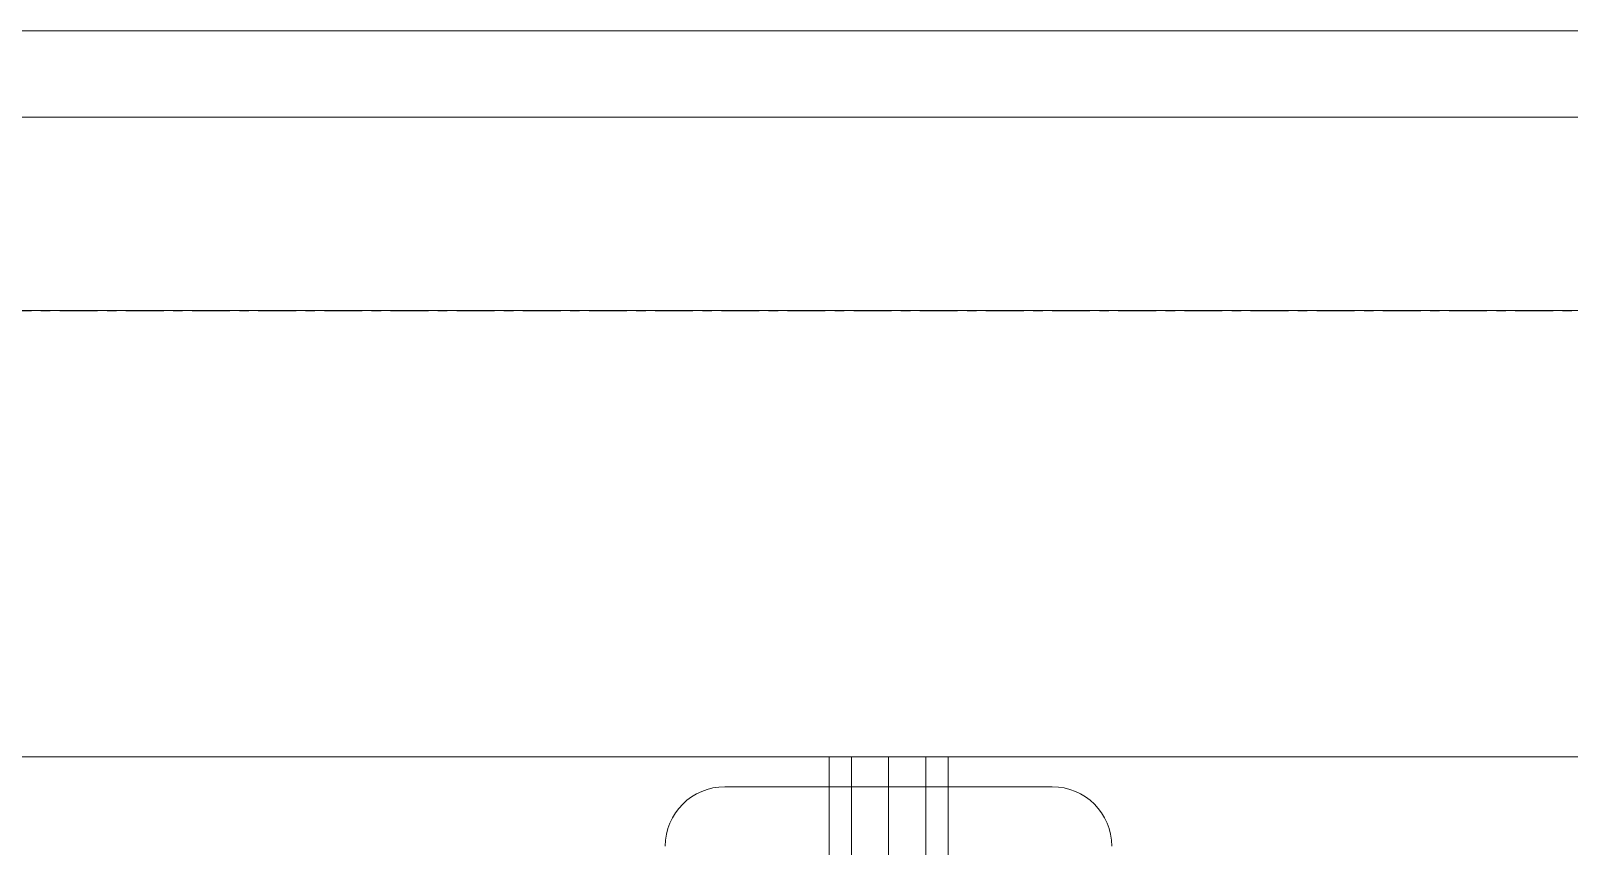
# Model space of a CAD drawing. Header units: millimetres. Extents: x -677815 to 476396, y -125373 to 39000.
# Drawn here: x 131990 to 132507, y -180 to 94 of the extents above; entities that cross this region are included whole.
import ezdxf

# ---------------------------------------------------------------- set-up
doc = ezdxf.new("R2010")
doc.units = ezdxf.units.MM
doc.linetypes.add('Xref building Toll$0$Grid Line', pattern=[22.225, 12.7, -3.175, 3.175, -3.175])
for name, color, linetype, lineweight in [('AM_BOR', 4, 'Continuous', 25), ('Xref building Toll$0$A-WALL', 113, 'Continuous', 9), ('Xref building Toll$0$P-SANR-FIXT', 6, 'Continuous', 9)]:
    doc.layers.add(name, color=color, linetype=linetype, lineweight=lineweight)
doc.layers.add('Xref building Toll$0$S-GRID', color=8, linetype='Continuous')

# ---------------------------------------------------------------- blocks, each defined once
blk = doc.blocks.new('Xref building Toll$0$Toll Grids')
at = {"layer": 'Xref building Toll$0$S-GRID', "linetype": 'Xref building Toll$0$Grid Line'}
blk.add_line((-9195.85, 0), (280997.67, 0), dxfattribs=at)
blk = doc.blocks.new('Xref building Toll$0$FP_328-MASTER GROUND FLOOR')
at = {"layer": 'Xref building Toll$0$P-SANR-FIXT'}
blk.add_line((40, 75), (40, 140.45), dxfattribs=at)
blk = doc.blocks.new('Xref building Toll$0$FP_327-MASTER GROUND FLOOR')
at = {"layer": 'Xref building Toll$0$P-SANR-FIXT'}
for p, q in [((20, 160), (20, 75)), ((60, 75), (60, 160))]:
    blk.add_line(p, q, dxfattribs=at)
blk.add_blockref('Xref building Toll$0$FP_328-MASTER GROUND FLOOR', (0, 0), dxfattribs=at)
blk = doc.blocks.new('Xref building Toll$0$FP_381-MASTER GROUND FLOOR')
at = {"layer": 'Xref building Toll$0$P-SANR-FIXT'}
blk.add_line((40, 75), (40, 140), dxfattribs=at)
blk = doc.blocks.new('Xref building Toll$0$FP_380-MASTER GROUND FLOOR')
at = {"layer": 'Xref building Toll$0$P-SANR-FIXT'}
for p, q in [((27.5, 144.39), (27.5, 75)), ((52.5, 75), (52.5, 144.39))]:
    blk.add_line(p, q, dxfattribs=at)
blk.add_blockref('Xref building Toll$0$FP_381-MASTER GROUND FLOOR', (0, 0), dxfattribs=at)
blk = doc.blocks.new('Xref building Toll$0$Safety_Shower_amp_Eye_Wash_6042 - Existing-1652982-MASTER GROUND FLOOR')
at = {"layer": 'Xref building Toll$0$P-SANR-FIXT'}
h = blk.add_hatch(dxfattribs=at)
h.set_pattern_fill('FP_312', color=256, style=0, pattern_type=2)
h.set_pattern_definition([(90, (0, 0), (-406, 2e-14), [])])
edge = h.paths.add_edge_path(flags=0)
edge.add_arc((95, 215), 20, 0, 90, ccw=False)
edge.add_line((115, 215), (115, 105))
edge.add_arc((95, 105), 20, 270, 360, ccw=False)
edge.add_line((95, 85), (-15, 85))
edge.add_arc((-15, 105), 20, 180, 270, ccw=False)
edge.add_line((-35, 105), (-35, 215))
edge.add_arc((-15, 215), 20, 90, 180, ccw=False)
edge.add_line((-15, 235), (95, 235))
for p, q in [((-15, 85), (95, 85)), ((95, 85), (-15, 85)), ((20, 75), (60, 75)), ((60, 75), (20, 75)), ((27.5, 75), (52.5, 75)), ((52.5, 75), (27.5, 75))]:
    blk.add_line(p, q, dxfattribs=at)
for centre, start, end in [((-15, 105), 180, 270), ((-15, 105), 180, 270), ((95, 105), 270, 360), ((95, 105), 270, 360)]:
    blk.add_arc(centre, 20, start, end, dxfattribs=at)
for name in ['Xref building Toll$0$FP_327-MASTER GROUND FLOOR', 'Xref building Toll$0$FP_380-MASTER GROUND FLOOR']:
    blk.add_blockref(name, (0, 0), dxfattribs=at)
blk = doc.blocks.new('Xref building Toll$0$building block 28092016')
at = {"layer": 'Xref building Toll$0$A-WALL', "lineweight": 18}
for p, q in [((865844.64, -671405.46), (854087.64, -671405.46)), ((854087.64, -671434.46), (865844.64, -671434.46))]:
    blk.add_line(p, q, dxfattribs=at)
at = {"layer": 'Xref building Toll$0$A-WALL'}
for p, q in [((854025.64, -671499.46), (859682.14, -671499.46)), ((866513.64, -671649.46), (854462.64, -671649.46))]:
    blk.add_line(p, q, dxfattribs=at)
at = {"layer": 'Xref building Toll$0$P-SANR-FIXT', "rotation": 180}
blk.add_blockref('Xref building Toll$0$Safety_Shower_amp_Eye_Wash_6042 - Existing-1652982-MASTER GROUND FLOOR', (854867.64, -671574.46), dxfattribs=at)
blk = doc.blocks.new('Xref building Toll')
for name, p in [('Xref building Toll$0$Toll Grids', (0, 0)), ('Xref building Toll$0$building block 28092016', (-722549.64, 671499.46))]:
    blk.add_blockref(name, p)

msp = doc.modelspace()

# ---------------------------------------------------------------- block references
at = {"layer": 'AM_BOR'}
msp.add_blockref('Xref building Toll', (0, 0), dxfattribs=at)

doc.saveas('drawing.dxf')
